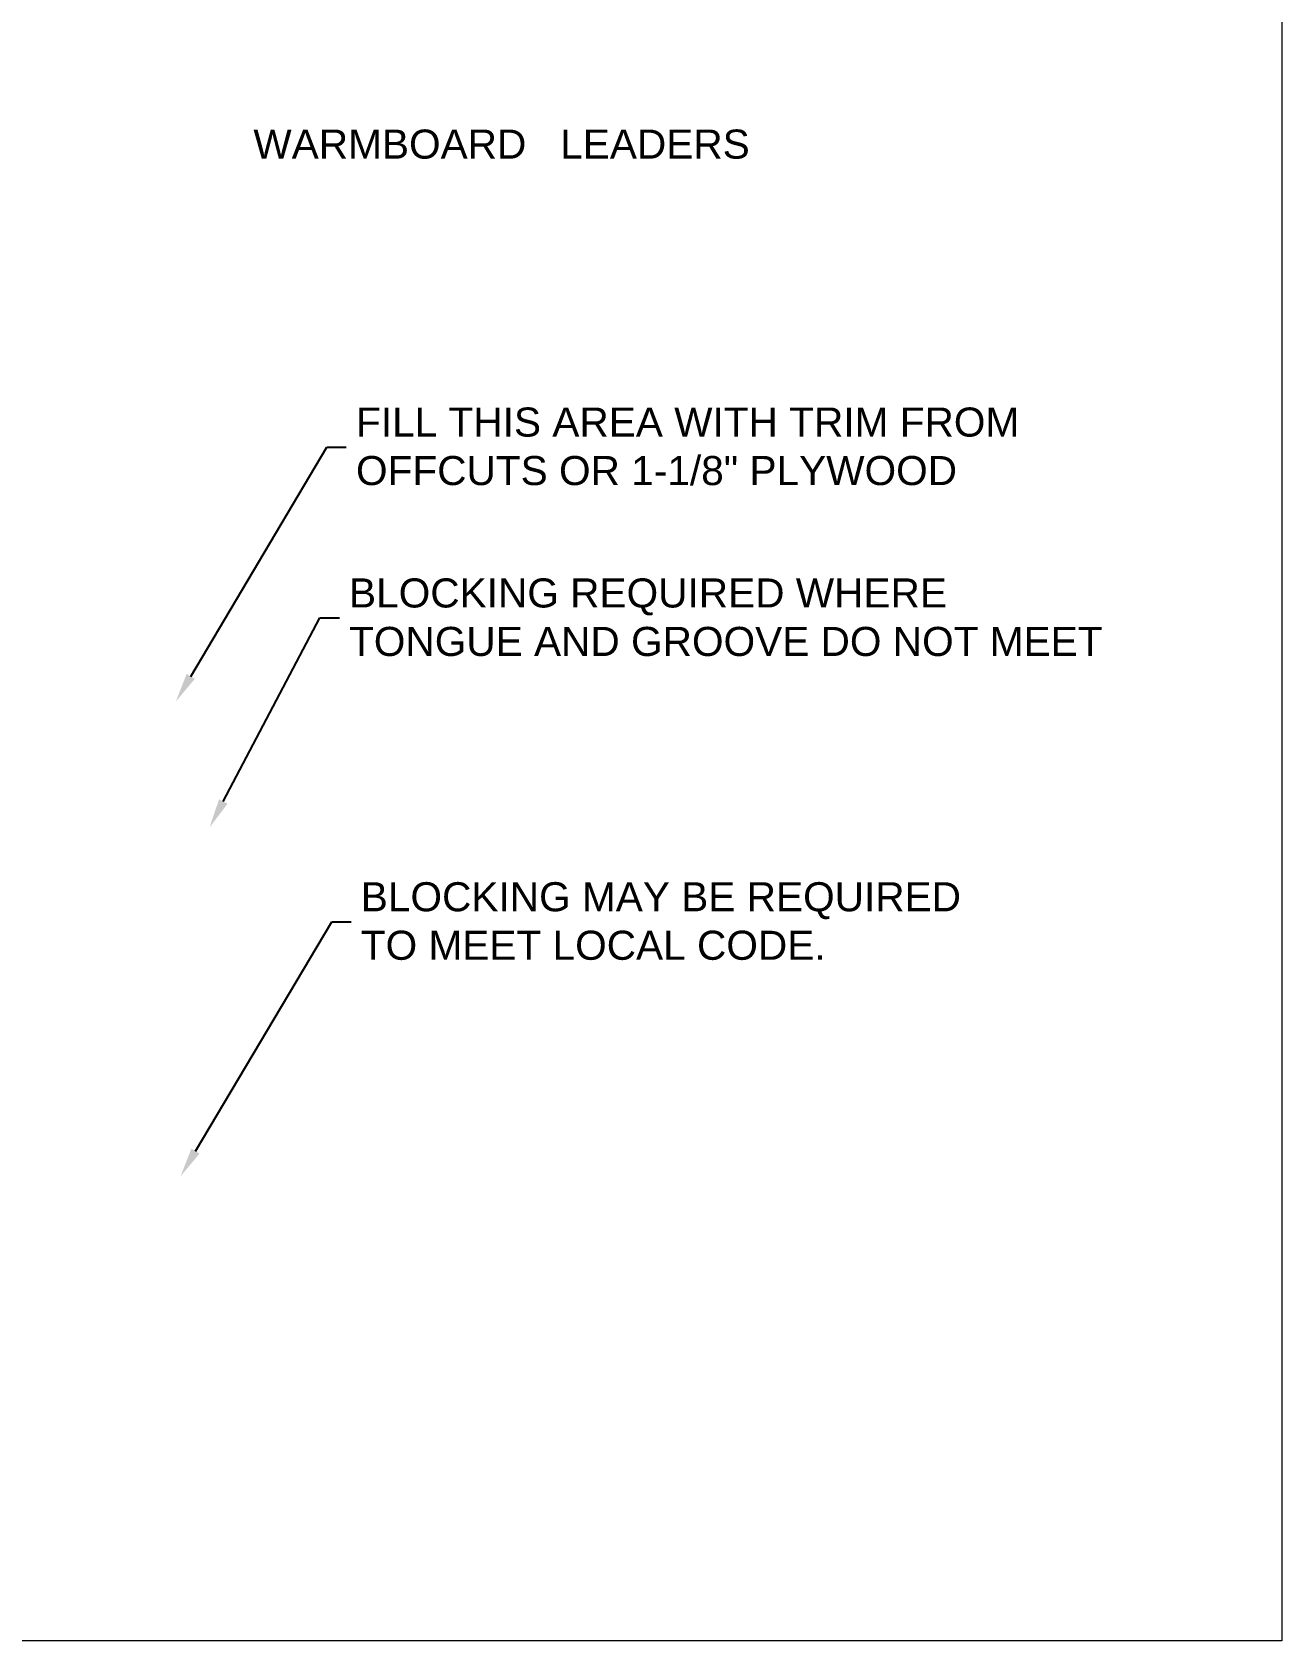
# Model space of a CAD drawing. Header units: inches. Extents: x -394 to 2550, y -2115 to -791.
# Drawn here: x 56.3 to 314.2, y -1973.7 to -1641.9 of the extents above; entities that cross this region are included whole.
import ezdxf
from ezdxf import colors
from ezdxf.entities.mleader import LeaderData, LeaderLine
from ezdxf.math import Vec2, Vec3

# ---------------------------------------------------------------- set-up
doc = ezdxf.new("R2010")
doc.units = ezdxf.units.IN
doc.header["$MEASUREMENT"] = 0
doc.layers.add('B_Schedules', color=7, linetype='Continuous', lineweight=13)
doc.layers.add('S_Panel Text', color=7, linetype='Continuous', lineweight=13)
doc.styles.get("Standard").update_dxf_attribs({"font": 'arial.ttf'})

msp = doc.modelspace()

# ---------------------------------------------------------------- texts
at = {"layer": 'B_Schedules', "color": 100}
msp.add_text('WARMBOARD   LEADERS', height=6, dxfattribs=at).set_placement((101.94, -1667.94))

# ---------------------------------------------------------------- leaders
at = {"layer": 'S_Panel Text'}
ml = msp.add_multileader_mtext('Standard', dxfattribs=at)
ml.set_content('FILL THIS AREA WITH TRIM FROM\\POFFCUTS OR 1-1/8" PLYWOOD', color=256)
ml.set_leader_properties()
ml.build(insert=Vec2(0, 0))
ml.multileader.update_dxf_attribs({"text_left_attachment_type": 2, "text_right_attachment_type": 2, "dogleg_length": 4, "arrow_head_size": 6})
ctx = ml.context
ctx.base_point, ctx.char_height, ctx.arrow_head_size, ctx.plane_origin = Vec3(121.12, -1727.44), 6, 6, Vec3(-43.22, -1688.05)
ctx.left_attachment, ctx.right_attachment = 2, 2
notes = []
notes.append((ctx, [(0, (1, 1, 0), (117.12, -1727.44), (1, 0), 4, [(0, [(85.94, -1779.91)], 0, [])])]))
ctx.mtext.insert, ctx.mtext.flow_direction = Vec3(123.12, -1719.28), 5
ctx.mtext.has_bg_fill, ctx.mtext.bg_color, ctx.mtext.bg_scale_factor, ctx.mtext.bg_transparency, ctx.mtext.use_window_bg_color = 1, -1023410167, 1.5, 0, 1
for ctx, leaders in notes:
    for number, flags, end, landing, length, lines in leaders:
        leader = LeaderData()
        leader.index, (leader.has_last_leader_line, leader.has_dogleg_vector, leader.attachment_direction) = number, flags
        leader.last_leader_point, leader.dogleg_vector, leader.dogleg_length = Vec3(end), Vec3(landing), length
        for number, points, colour, breaks in lines:
            line = LeaderLine()
            line.index, line.vertices, line.color, line.breaks = number, Vec3.list(points), colors.encode_raw_color(colour), breaks
            leader.lines.append(line)
        ctx.leaders.append(leader)

# ---------------------------------------------------------------- next in the draw order: leaders
ml = msp.add_multileader_mtext('Standard', dxfattribs=at)
ml.set_content('BLOCKING REQUIRED WHERE\\PTONGUE AND GROOVE DO NOT MEET', color=256)
ml.set_leader_properties()
ml.build(insert=Vec2(0, 0))
ml.multileader.update_dxf_attribs({"text_left_attachment_type": 2, "text_right_attachment_type": 2, "dogleg_length": 4, "arrow_head_size": 6})
ctx = ml.context
ctx.base_point, ctx.char_height, ctx.arrow_head_size, ctx.plane_origin = Vec3(119.68, -1762.69), 6, 6, Vec3(308.18, -1815.09)
ctx.left_attachment, ctx.right_attachment = 2, 2
notes = []
notes.append((ctx, [(1, (1, 1, 0), (115.68, -1762.69), (1, 0), 4, [(0, [(92.92, -1805.87)], 0, [])])]))
ctx.mtext.insert, ctx.mtext.flow_direction = Vec3(121.68, -1754.53), 5
ctx.mtext.has_bg_fill, ctx.mtext.bg_color, ctx.mtext.bg_scale_factor, ctx.mtext.bg_transparency, ctx.mtext.use_window_bg_color = 1, -1023410167, 1.5, 0, 1
for ctx, leaders in notes:
    for number, flags, end, landing, length, lines in leaders:
        leader = LeaderData()
        leader.index, (leader.has_last_leader_line, leader.has_dogleg_vector, leader.attachment_direction) = number, flags
        leader.last_leader_point, leader.dogleg_vector, leader.dogleg_length = Vec3(end), Vec3(landing), length
        for number, points, colour, breaks in lines:
            line = LeaderLine()
            line.index, line.vertices, line.color, line.breaks = number, Vec3.list(points), colors.encode_raw_color(colour), breaks
            leader.lines.append(line)
        ctx.leaders.append(leader)

# ---------------------------------------------------------------- next in the draw order: linework, layer by layer
at = {"layer": 'B_Schedules', "color": 100}
msp.add_lwpolyline([(-228.76, -1433.24), (314.2, -1433.24), (314.2, -1973.69), (-228.76, -1973.69)], close=True, dxfattribs=at)

# ---------------------------------------------------------------- next in the draw order: leaders
at = {"layer": 'S_Panel Text'}
ml = msp.add_multileader_mtext('Standard', dxfattribs=at)
ml.set_content('BLOCKING MAY BE REQUIRED\\PTO MEET LOCAL CODE.', color=256)
ml.set_leader_properties()
ml.build(insert=Vec2(0, 0))
ml.multileader.update_dxf_attribs({"text_left_attachment_type": 2, "text_right_attachment_type": 2, "dogleg_length": 4, "arrow_head_size": 6})
ctx = ml.context
ctx.base_point, ctx.char_height, ctx.arrow_head_size, ctx.plane_origin = Vec3(122.11, -1825.36), 6, 6, Vec3(-42.23, -1785.97)
ctx.left_attachment, ctx.right_attachment = 2, 2
notes = []
notes.append((ctx, [(0, (1, 1, 0), (118.11, -1825.36), (1, 0), 4, [(0, [(86.93, -1877.83)], 0, [])])]))
ctx.mtext.insert, ctx.mtext.flow_direction = Vec3(124.11, -1817.2), 5
ctx.mtext.has_bg_fill, ctx.mtext.bg_color, ctx.mtext.bg_scale_factor, ctx.mtext.bg_transparency, ctx.mtext.use_window_bg_color = 1, -1023410167, 1.5, 0, 1
for ctx, leaders in notes:
    for number, flags, end, landing, length, lines in leaders:
        leader = LeaderData()
        leader.index, (leader.has_last_leader_line, leader.has_dogleg_vector, leader.attachment_direction) = number, flags
        leader.last_leader_point, leader.dogleg_vector, leader.dogleg_length = Vec3(end), Vec3(landing), length
        for number, points, colour, breaks in lines:
            line = LeaderLine()
            line.index, line.vertices, line.color, line.breaks = number, Vec3.list(points), colors.encode_raw_color(colour), breaks
            leader.lines.append(line)
        ctx.leaders.append(leader)

doc.saveas('drawing.dxf')
